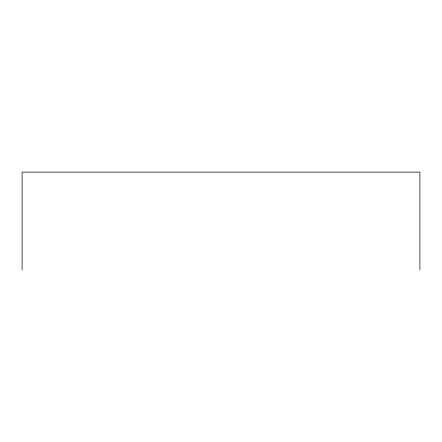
<?xml version="1.0" encoding="UTF-8"?>
<svg xmlns="http://www.w3.org/2000/svg" width="442" height="442" viewBox="0 0 442 442"><rect width="100%" height="100%" fill="white"/><g stroke="black" fill="none" stroke-linecap="round" stroke-linejoin="round"><path stroke-width="0.66" d="M419.9 269.88L419.9 172.12L22.1 172.12L22.1 269.88"/></g></svg>
